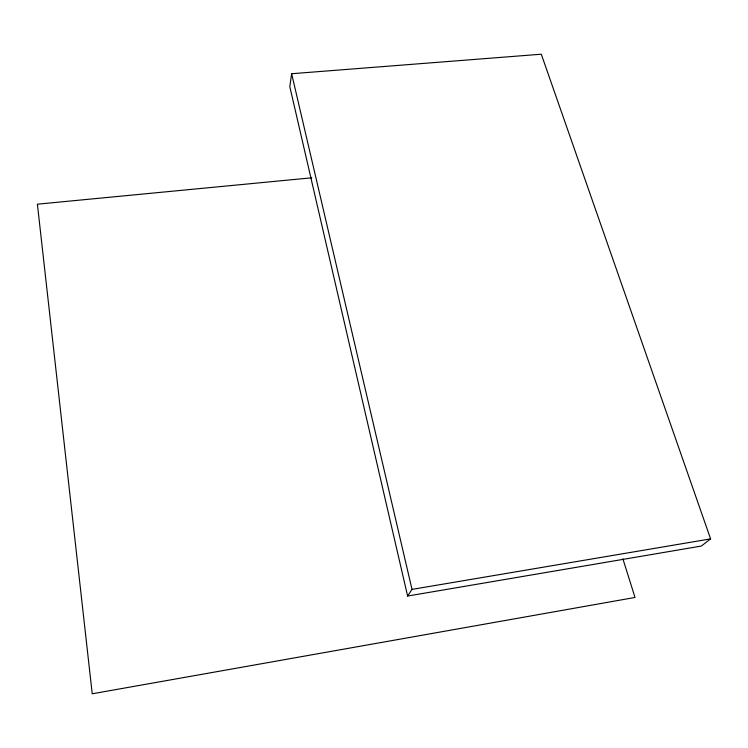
<?xml version="1.0" encoding="UTF-8"?>
<svg xmlns="http://www.w3.org/2000/svg" width="748" height="748" viewBox="0 0 748 748"><rect width="100%" height="100%" fill="white"/><g stroke="black" fill="none" stroke-linecap="round" stroke-linejoin="round"><path stroke-width="1.12" d="M291.636 73.725L289.803 86.646L407.613 596.044L701.353 546.049L710.6 538.887L541.29 54.211L291.636 73.725L412.017 589.396L407.613 596.044M412.017 589.396L710.6 538.887M311.785 177.8L37.4 204.185L92.228 693.789L635.015 597.456L622.869 558.793"/></g></svg>
